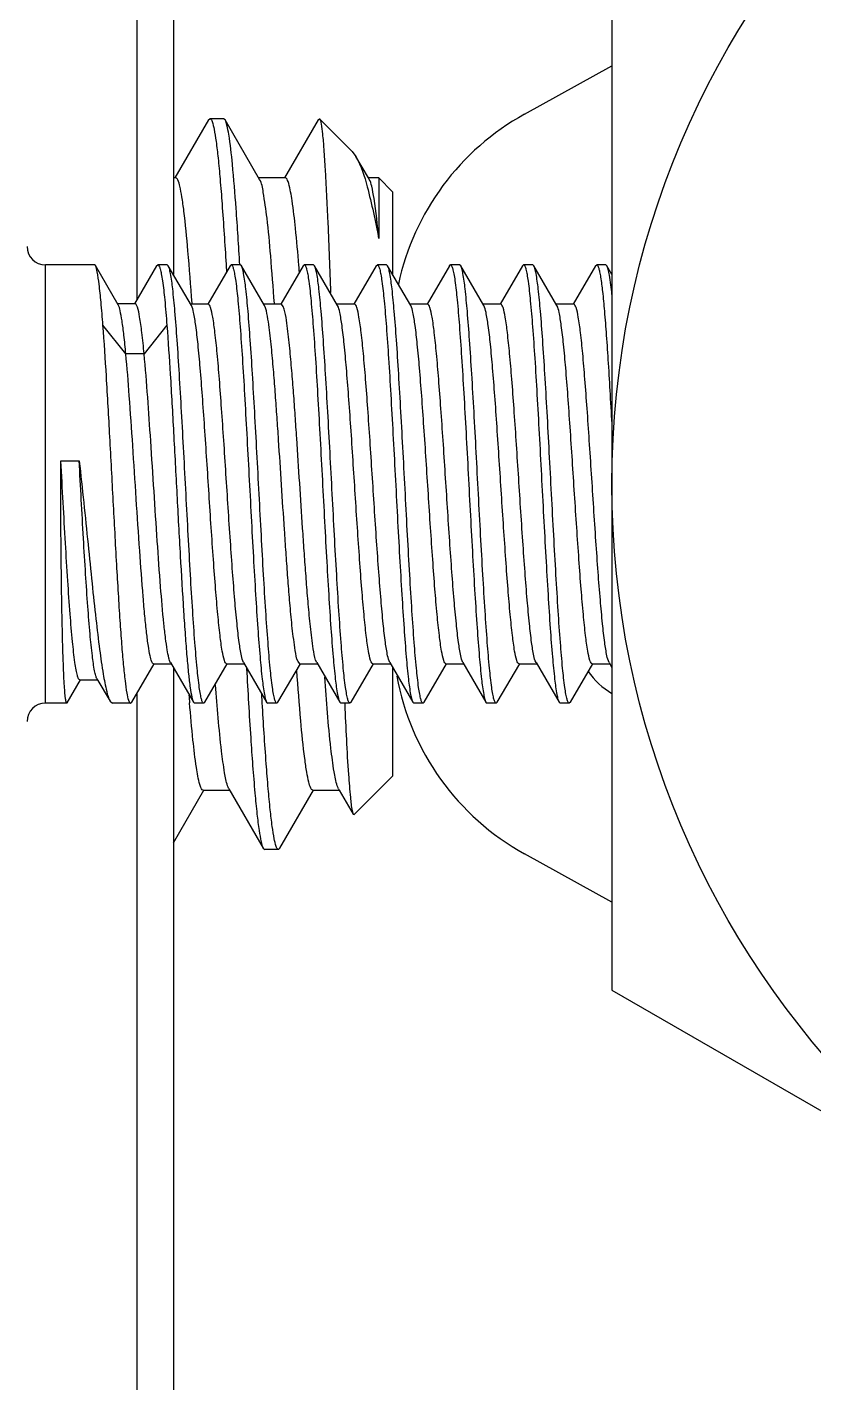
# Model space of a CAD drawing. Extents: x -1396510 to 1250330, y -1892470 to 1623980.
# Drawn here: x -1167345.7 to -1167294.5, y -54406.9 to -54318.6 of the extents above; entities that cross this region are included whole.
import ezdxf

# ---------------------------------------------------------------- set-up
doc = ezdxf.new("R2010")
doc.units = 0
doc.header["$LTSCALE"] = 1000
doc.header["$MEASUREMENT"] = 0

msp = doc.modelspace()

# ---------------------------------------------------------------- linework, layer by layer
at = {"linetype": 'Continuous'}
for p, q in [((-1167336.181, -54267.468), (-1167336.181, -54334.73)), ((-1167338.561, -54291.267), (-1167338.561, -54336.385)), ((-1167307.622, -54315.407), (-1167307.622, -54381.36)), ((-1167313.319, -54324.294), (-1167307.622, -54321.136)), ((-1167333.895, -54324.666), (-1167336.083, -54328.44)), ((-1167333.895, -54324.666), (-1167333.801, -54324.585)), ((-1167332.907, -54324.585), (-1167333.801, -54324.585)), ((-1167332.907, -54324.585), (-1167333.801, -54324.585)), ((-1167333.801, -54324.585), (-1167333.788, -54324.586)), ((-1167332.814, -54324.665), (-1167332.907, -54324.585)), ((-1167330.561, -54328.536), (-1167332.814, -54324.665)), ((-1167326.755, -54324.666), (-1167328.943, -54328.44)), ((-1167326.755, -54324.666), (-1167326.662, -54324.585)), ((-1167324.535, -54326.711), (-1167326.661, -54324.585)), ((-1167326.661, -54324.585), (-1167326.648, -54324.602)), ((-1167324.536, -54326.711), (-1167324.289, -54327.047)), ((-1167323.477, -54328.44), (-1167324.289, -54327.047)), ((-1167336.027, -54328.44), (-1167336.181, -54328.44)), ((-1167328.888, -54328.44), (-1167330.617, -54328.44)), ((-1167322.806, -54328.44), (-1167323.477, -54328.44)), ((-1167323.422, -54328.536), (-1167323.477, -54328.44)), ((-1167321.902, -54329.344), (-1167322.806, -54328.44)), ((-1167322.806, -54328.44), (-1167322.806, -54332.384)), ((-1167321.902, -54329.344), (-1167321.902, -54334.73)), ((-1167341.319, -54334.104), (-1167344.51, -54334.104)), ((-1167341.319, -54334.104), (-1167344.51, -54334.104)), ((-1167344.51, -54362.663), (-1167344.51, -54334.104)), ((-1167341.258, -54334.156), (-1167341.319, -54334.104)), ((-1167339.771, -54336.712), (-1167341.258, -54334.156)), ((-1167337.276, -54334.174), (-1167338.708, -54336.639)), ((-1167337.276, -54334.174), (-1167337.196, -54334.104)), ((-1167336.58, -54334.104), (-1167337.196, -54334.104)), ((-1167336.58, -54334.104), (-1167337.196, -54334.104)), ((-1167336.51, -54334.164), (-1167336.58, -54334.104)), ((-1167335.006, -54336.747), (-1167336.51, -54334.164)), ((-1167332.485, -54334.164), (-1167333.942, -54336.674)), ((-1167332.75, -54334.069), (-1167332.744, -54334.172)), ((-1167332.744, -54334.172), (-1167332.722, -54334.543)), ((-1167332.485, -54334.164), (-1167332.416, -54334.104)), ((-1167331.82, -54334.104), (-1167332.416, -54334.104)), ((-1167331.82, -54334.104), (-1167332.416, -54334.104)), ((-1167331.751, -54334.164), (-1167331.82, -54334.104)), ((-1167330.246, -54336.747), (-1167331.751, -54334.164)), ((-1167327.726, -54334.164), (-1167329.182, -54336.674)), ((-1167327.726, -54334.164), (-1167327.656, -54334.104)), ((-1167327.06, -54334.104), (-1167327.656, -54334.104)), ((-1167327.06, -54334.104), (-1167327.656, -54334.104)), ((-1167326.991, -54334.164), (-1167327.06, -54334.104)), ((-1167325.486, -54336.747), (-1167326.991, -54334.164)), ((-1167322.966, -54334.164), (-1167324.423, -54336.674)), ((-1167322.966, -54334.164), (-1167322.896, -54334.104)), ((-1167322.3, -54334.104), (-1167322.896, -54334.104)), ((-1167322.3, -54334.104), (-1167322.896, -54334.104)), ((-1167322.231, -54334.164), (-1167322.3, -54334.104)), ((-1167320.726, -54336.747), (-1167322.231, -54334.164)), ((-1167318.206, -54334.164), (-1167319.663, -54336.674)), ((-1167318.206, -54334.164), (-1167318.149, -54334.106)), ((-1167318.149, -54334.106), (-1167318.137, -54334.104)), ((-1167317.541, -54334.104), (-1167318.137, -54334.104)), ((-1167317.541, -54334.104), (-1167318.137, -54334.104)), ((-1167317.471, -54334.164), (-1167317.541, -54334.104)), ((-1167315.967, -54336.747), (-1167317.471, -54334.164)), ((-1167313.446, -54334.164), (-1167314.903, -54336.674)), ((-1167313.446, -54334.164), (-1167313.377, -54334.104)), ((-1167312.781, -54334.104), (-1167313.377, -54334.104)), ((-1167312.781, -54334.104), (-1167313.377, -54334.104)), ((-1167312.712, -54334.164), (-1167312.781, -54334.104)), ((-1167311.207, -54336.747), (-1167312.712, -54334.164)), ((-1167308.687, -54334.164), (-1167310.143, -54336.674)), ((-1167308.687, -54334.164), (-1167308.617, -54334.104)), ((-1167308.021, -54334.104), (-1167308.617, -54334.104)), ((-1167308.021, -54334.104), (-1167308.617, -54334.104)), ((-1167307.952, -54334.164), (-1167308.021, -54334.104)), ((-1167307.622, -54334.73), (-1167307.952, -54334.164)), ((-1167338.666, -54336.639), (-1167339.813, -54336.639)), ((-1167333.9, -54336.674), (-1167335.048, -54336.674)), ((-1167334.954, -54336.692), (-1167334.96, -54336.612)), ((-1167329.14, -54336.674), (-1167330.288, -54336.674)), ((-1167324.38, -54336.674), (-1167325.528, -54336.674)), ((-1167319.621, -54336.674), (-1167320.769, -54336.674)), ((-1167314.861, -54336.674), (-1167316.009, -54336.674)), ((-1167310.101, -54336.674), (-1167311.249, -54336.674)), ((-1167339.273, -54339.9), (-1167340.763, -54338.038)), ((-1167336.6, -54338.038), (-1167338.084, -54339.9)), ((-1167338.084, -54339.9), (-1167339.273, -54339.9)), ((-1167343.5, -54346.871), (-1167342.31, -54346.871)), ((-1167338.89, -54362.603), (-1167337.428, -54360.092)), ((-1167337.47, -54360.092), (-1167336.322, -54360.092)), ((-1167336.364, -54360.019), (-1167334.865, -54362.603)), ((-1167334.131, -54362.603), (-1167332.668, -54360.092)), ((-1167332.71, -54360.092), (-1167331.562, -54360.092)), ((-1167331.605, -54360.019), (-1167330.105, -54362.603)), ((-1167329.371, -54362.603), (-1167327.908, -54360.092)), ((-1167327.95, -54360.092), (-1167326.803, -54360.092)), ((-1167326.845, -54360.019), (-1167325.346, -54362.603)), ((-1167324.611, -54362.603), (-1167323.148, -54360.092)), ((-1167323.19, -54360.092), (-1167322.043, -54360.092)), ((-1167322.085, -54360.019), (-1167320.586, -54362.603)), ((-1167319.851, -54362.603), (-1167318.389, -54360.092)), ((-1167318.431, -54360.092), (-1167317.283, -54360.092)), ((-1167317.325, -54360.019), (-1167315.826, -54362.603)), ((-1167315.092, -54362.603), (-1167313.629, -54360.092)), ((-1167313.671, -54360.092), (-1167312.523, -54360.092)), ((-1167312.566, -54360.019), (-1167311.067, -54362.603)), ((-1167310.332, -54362.603), (-1167308.869, -54360.092)), ((-1167308.911, -54360.092), (-1167307.764, -54360.092)), ((-1167307.806, -54360.019), (-1167307.622, -54360.335)), ((-1167341.154, -54361.069), (-1167340.301, -54362.532)), ((-1167336.181, -54360.335), (-1167336.181, -54429.299)), ((-1167321.902, -54360.335), (-1167321.902, -54367.422)), ((-1167343.102, -54362.644), (-1167342.226, -54361.136)), ((-1167342.266, -54361.136), (-1167341.115, -54361.136)), ((-1167343.123, -54362.663), (-1167344.51, -54362.663)), ((-1167343.123, -54362.663), (-1167344.51, -54362.663)), ((-1167343.102, -54362.644), (-1167343.123, -54362.663)), ((-1167340.301, -54362.532), (-1167340.15, -54362.663)), ((-1167338.959, -54362.663), (-1167340.15, -54362.663)), ((-1167338.959, -54362.663), (-1167340.15, -54362.663)), ((-1167338.89, -54362.603), (-1167338.959, -54362.663)), ((-1167338.561, -54362.037), (-1167338.561, -54431.679)), ((-1167334.865, -54362.603), (-1167334.796, -54362.663)), ((-1167334.2, -54362.663), (-1167334.796, -54362.663)), ((-1167334.2, -54362.663), (-1167334.796, -54362.663)), ((-1167334.131, -54362.603), (-1167334.2, -54362.663)), ((-1167330.394, -54362.621), (-1167330.425, -54362.082)), ((-1167330.392, -54362.646), (-1167330.394, -54362.621)), ((-1167330.105, -54362.603), (-1167330.036, -54362.663)), ((-1167329.44, -54362.663), (-1167330.036, -54362.663)), ((-1167329.44, -54362.663), (-1167330.036, -54362.663)), ((-1167329.371, -54362.603), (-1167329.44, -54362.663)), ((-1167325.346, -54362.603), (-1167325.276, -54362.663)), ((-1167324.68, -54362.663), (-1167325.276, -54362.663)), ((-1167324.68, -54362.663), (-1167325.276, -54362.663)), ((-1167325.024, -54362.71), (-1167325.022, -54362.737)), ((-1167324.611, -54362.603), (-1167324.68, -54362.663)), ((-1167320.586, -54362.603), (-1167320.517, -54362.663)), ((-1167319.92, -54362.663), (-1167320.517, -54362.663)), ((-1167319.92, -54362.663), (-1167320.517, -54362.663)), ((-1167319.851, -54362.603), (-1167319.92, -54362.663)), ((-1167315.826, -54362.603), (-1167315.757, -54362.663)), ((-1167315.161, -54362.663), (-1167315.757, -54362.663)), ((-1167315.161, -54362.663), (-1167315.757, -54362.663)), ((-1167315.092, -54362.603), (-1167315.161, -54362.663)), ((-1167311.067, -54362.603), (-1167310.997, -54362.663)), ((-1167310.401, -54362.663), (-1167310.997, -54362.663)), ((-1167310.401, -54362.663), (-1167310.997, -54362.663)), ((-1167310.332, -54362.603), (-1167310.401, -54362.663)), ((-1167321.902, -54367.422), (-1167324.398, -54369.919)), ((-1167336.181, -54371.753), (-1167334.187, -54368.327)), ((-1167334.242, -54368.327), (-1167332.513, -54368.327)), ((-1167332.569, -54368.23), (-1167330.325, -54372.101)), ((-1167329.244, -54372.102), (-1167327.047, -54368.327)), ((-1167327.103, -54368.327), (-1167325.374, -54368.327)), ((-1167325.43, -54368.23), (-1167325.374, -54368.327)), ((-1167325.374, -54368.327), (-1167324.464, -54369.895)), ((-1167324.464, -54369.895), (-1167324.398, -54369.919)), ((-1167330.325, -54372.101), (-1167330.232, -54372.182)), ((-1167329.337, -54372.182), (-1167330.232, -54372.182)), ((-1167329.337, -54372.182), (-1167330.232, -54372.182)), ((-1167329.337, -54372.182), (-1167329.35, -54372.18)), ((-1167329.244, -54372.102), (-1167329.337, -54372.182)), ((-1167307.622, -54375.631), (-1167313.319, -54372.473)), ((-1167307.622, -54381.36), (-1167250.506, -54414.336))]:
    msp.add_line(p, q, dxfattribs=at)
msp.add_circle((-1167250.506, -54348.383), 57.117, dxfattribs=at)
for centre, radius, start, end in [((-1167305.243, -54338.864), 16.659, 119.00002, 167.8939), ((-1167344.51, -54332.914), 1.19, 180, 270), ((-1167337.196, -54334.15), 0.0461, 84.18535, 89.99475), ((-1167332.416, -54334.145), 0.0407, 79.00433, 89.96022), ((-1167507.785, -54348.771), 180.373, 4.51271, 4.65074), ((-1167327.656, -54334.145), 0.0407, 78.91124, 89.95935), ((-1167322.896, -54334.145), 0.0407, 78.99141, 89.96022), ((-1167313.377, -54334.145), 0.0407, 78.98919, 89.96022), ((-1167308.617, -54334.145), 0.0407, 78.97404, 89.96022), ((-1167305.243, -54357.903), 16.659, 190.34519, 240.99998), ((-1167305.243, -54357.903), 4.76, 214.32666, 239.88989), ((-1167344.51, -54363.852), 1.19, 90, 180), ((-1167338.959, -54362.622), 0.0406, 259.64, 269.96678), ((-1167154.703, -54347.945), 181.017, 184.49846, 184.65783)]:
    msp.add_arc(centre, radius, start, end, dxfattribs=at)
for points, knots in [([(-1167333.788, -54324.586), (-1167333.715, -54324.604), (-1167333.617, -54324.888), (-1167333.502, -54325.346), (-1167333.38, -54326.164), (-1167333.255, -54327.238), (-1167333.128, -54328.599), (-1167332.946, -54330.903), (-1167332.828, -54332.757), (-1167332.75, -54334.069)], [0, 0, 0, 0, 0.023735, 0.077097, 0.161261, 0.275517, 0.41849, 0.588403, 1, 1, 1, 1]), ([(-1167331.854, -54334.096), (-1167331.927, -54332.872), (-1167332.064, -54330.687), (-1167332.296, -54327.857), (-1167332.486, -54326.042), (-1167332.668, -54325.086), (-1167332.754, -54324.769), (-1167332.814, -54324.665)], [0, 0, 0, 0, 0.387493, 0.691197, 0.897942, 0.962227, 1, 1, 1, 1]), ([(-1167326.648, -54324.602), (-1167326.591, -54324.695), (-1167326.545, -54325.035), (-1167326.452, -54325.682), (-1167326.376, -54326.677), (-1167326.246, -54328.615), (-1167326.1, -54331.733), (-1167325.996, -54334.41), (-1167325.941, -54335.916)], [0, 0, 0, 0, 0.028803, 0.087347, 0.175234, 0.291375, 0.601546, 1, 1, 1, 1]), ([(-1167324.289, -54327.047), (-1167323.936, -54327.652), (-1167323.415, -54329.458), (-1167323.023, -54331.255), (-1167322.806, -54332.384)], [0, 0, 0, 0, 0.378609, 1, 1, 1, 1]), ([(-1167334.96, -54336.612), (-1167335.04, -54335.471), (-1167335.191, -54333.467), (-1167335.418, -54331.142), (-1167335.604, -54329.754), (-1167335.739, -54329.056), (-1167335.838, -54328.671), (-1167335.963, -54328.44), (-1167336.027, -54328.44)], [0, 0, 0, 0, 0.413981, 0.72778, 0.84167, 0.924911, 0.976907, 1, 1, 1, 1]), ([(-1167329.604, -54336.623), (-1167329.677, -54335.587), (-1167329.821, -54333.736), (-1167330.032, -54331.309), (-1167330.277, -54329.665), (-1167330.414, -54328.789), (-1167330.561, -54328.536)], [0, 0, 0, 0, 0.381891, 0.683609, 0.892235, 1, 1, 1, 1]), ([(-1167328.006, -54334.146), (-1167328.072, -54333.337), (-1167328.198, -54331.921), (-1167328.396, -54330.157), (-1167328.59, -54329.062), (-1167328.733, -54328.586), (-1167328.839, -54328.44), (-1167328.888, -54328.44)], [0, 0, 0, 0, 0.418103, 0.729509, 0.923457, 0.975156, 1, 1, 1, 1]), ([(-1167322.806, -54332.384), (-1167322.889, -54331.515), (-1167323, -54330.369), (-1167323.235, -54329.095), (-1167323.343, -54328.671), (-1167323.422, -54328.536)], [0, 0, 0, 0, 0.670781, 0.879418, 1, 1, 1, 1]), ([(-1167340.763, -54338.038), (-1167340.802, -54337.535), (-1167340.877, -54336.644), (-1167340.99, -54335.48), (-1167341.113, -54334.695), (-1167341.187, -54334.279), (-1167341.258, -54334.156)], [0, 0, 0, 0, 0.385426, 0.68535, 0.89169, 1, 1, 1, 1]), ([(-1167337.191, -54334.104), (-1167337.157, -54334.108), (-1167337.087, -54334.212), (-1167337.027, -54334.407), (-1167336.952, -54334.735), (-1167336.847, -54335.399), (-1167336.723, -54336.516), (-1167336.642, -54337.483), (-1167336.6, -54338.038)], [0, 0, 0, 0, 0.025999, 0.078741, 0.161216, 0.273457, 0.583864, 1, 1, 1, 1]), ([(-1167334.2, -54362.663), (-1167334.232, -54362.663), (-1167334.301, -54362.559), (-1167334.355, -54362.37), (-1167334.429, -54362.041), (-1167334.53, -54361.374), (-1167334.653, -54360.246), (-1167334.791, -54358.585), (-1167334.931, -54356.553), (-1167335.072, -54354.225), (-1167335.214, -54351.686), (-1167335.356, -54349.027), (-1167335.497, -54346.345), (-1167335.639, -54343.737), (-1167335.78, -54341.297), (-1167335.921, -54339.114), (-1167336.06, -54337.265), (-1167336.198, -54335.821), (-1167336.315, -54334.891), (-1167336.423, -54334.391), (-1167336.477, -54334.222), (-1167336.51, -54334.164)], [0, 0, 0, 0, 0.003387, 0.010607, 0.022097, 0.03785, 0.081663, 0.140586, 0.212528, 0.294904, 0.384744, 0.478809, 0.573698, 0.665979, 0.75232, 0.82961, 0.895063, 0.946337, 0.981646, 0.992956, 1, 1, 1, 1]), ([(-1167332.408, -54334.105), (-1167332.373, -54334.112), (-1167332.311, -54334.223), (-1167332.252, -54334.423), (-1167332.181, -54334.763), (-1167332.079, -54335.442), (-1167331.957, -54336.583), (-1167331.819, -54338.255), (-1167331.679, -54340.293), (-1167331.539, -54342.621), (-1167331.398, -54345.157), (-1167331.256, -54347.809), (-1167331.115, -54350.481), (-1167330.974, -54353.078), (-1167330.833, -54355.506), (-1167330.693, -54357.678), (-1167330.555, -54359.516), (-1167330.416, -54360.953), (-1167330.3, -54361.878), (-1167330.192, -54362.376), (-1167330.139, -54362.544), (-1167330.105, -54362.603)], [0, 0, 0, 0, 0.003711, 0.011336, 0.02321, 0.039312, 0.083698, 0.143015, 0.215173, 0.297594, 0.387327, 0.481159, 0.575721, 0.667617, 0.753551, 0.830448, 0.895556, 0.946563, 0.981704, 0.992971, 1, 1, 1, 1]), ([(-1167329.44, -54362.663), (-1167329.472, -54362.663), (-1167329.542, -54362.559), (-1167329.596, -54362.37), (-1167329.669, -54362.041), (-1167329.77, -54361.374), (-1167329.894, -54360.246), (-1167330.031, -54358.585), (-1167330.172, -54356.552), (-1167330.313, -54354.225), (-1167330.454, -54351.686), (-1167330.596, -54349.027), (-1167330.738, -54346.345), (-1167330.879, -54343.737), (-1167331.021, -54341.297), (-1167331.162, -54339.114), (-1167331.3, -54337.265), (-1167331.439, -54335.821), (-1167331.556, -54334.891), (-1167331.664, -54334.391), (-1167331.717, -54334.222), (-1167331.751, -54334.164)], [0, 0, 0, 0, 0.003387, 0.010607, 0.022098, 0.037852, 0.081667, 0.140591, 0.212534, 0.294912, 0.384753, 0.478813, 0.573698, 0.665977, 0.752319, 0.829607, 0.895058, 0.946334, 0.981646, 0.992956, 1, 1, 1, 1]), ([(-1167327.648, -54334.105), (-1167327.614, -54334.112), (-1167327.551, -54334.223), (-1167327.492, -54334.424), (-1167327.421, -54334.763), (-1167327.319, -54335.443), (-1167327.197, -54336.584), (-1167327.059, -54338.256), (-1167326.92, -54340.294), (-1167326.779, -54342.622), (-1167326.638, -54345.158), (-1167326.497, -54347.809), (-1167326.355, -54350.482), (-1167326.214, -54353.079), (-1167326.073, -54355.507), (-1167325.933, -54357.678), (-1167325.795, -54359.516), (-1167325.657, -54360.953), (-1167325.54, -54361.878), (-1167325.432, -54362.376), (-1167325.379, -54362.544), (-1167325.346, -54362.603)], [0, 0, 0, 0, 0.003714, 0.011343, 0.023221, 0.039327, 0.08372, 0.14304, 0.215198, 0.297619, 0.387351, 0.481178, 0.575732, 0.667622, 0.753555, 0.83045, 0.895556, 0.946562, 0.981703, 0.992971, 1, 1, 1, 1]), ([(-1167324.68, -54362.663), (-1167324.713, -54362.663), (-1167324.782, -54362.559), (-1167324.836, -54362.37), (-1167324.909, -54362.041), (-1167325.011, -54361.374), (-1167325.134, -54360.246), (-1167325.272, -54358.585), (-1167325.412, -54356.553), (-1167325.553, -54354.225), (-1167325.694, -54351.686), (-1167325.836, -54349.027), (-1167325.978, -54346.345), (-1167326.12, -54343.737), (-1167326.261, -54341.297), (-1167326.402, -54339.114), (-1167326.54, -54337.265), (-1167326.679, -54335.821), (-1167326.796, -54334.891), (-1167326.904, -54334.391), (-1167326.957, -54334.222), (-1167326.991, -54334.164)], [0, 0, 0, 0, 0.003387, 0.010607, 0.022097, 0.03785, 0.081663, 0.140586, 0.212527, 0.294902, 0.384742, 0.478807, 0.573696, 0.665977, 0.752319, 0.82961, 0.895063, 0.946337, 0.981646, 0.992956, 1, 1, 1, 1]), ([(-1167322.889, -54334.105), (-1167322.854, -54334.112), (-1167322.792, -54334.223), (-1167322.732, -54334.423), (-1167322.662, -54334.763), (-1167322.559, -54335.443), (-1167322.437, -54336.583), (-1167322.299, -54338.255), (-1167322.16, -54340.293), (-1167322.019, -54342.622), (-1167321.878, -54345.157), (-1167321.737, -54347.809), (-1167321.595, -54350.482), (-1167321.454, -54353.078), (-1167321.313, -54355.507), (-1167321.173, -54357.678), (-1167321.035, -54359.516), (-1167320.897, -54360.953), (-1167320.78, -54361.878), (-1167320.673, -54362.376), (-1167320.62, -54362.544), (-1167320.586, -54362.603)], [0, 0, 0, 0, 0.003711, 0.011337, 0.023212, 0.039314, 0.0837, 0.143018, 0.215176, 0.297599, 0.387332, 0.481164, 0.575726, 0.667621, 0.753554, 0.830449, 0.895556, 0.946563, 0.981704, 0.992971, 1, 1, 1, 1]), ([(-1167319.92, -54362.663), (-1167319.953, -54362.663), (-1167320.022, -54362.559), (-1167320.076, -54362.37), (-1167320.15, -54362.041), (-1167320.251, -54361.374), (-1167320.374, -54360.246), (-1167320.512, -54358.585), (-1167320.652, -54356.552), (-1167320.793, -54354.225), (-1167320.935, -54351.686), (-1167321.076, -54349.027), (-1167321.218, -54346.345), (-1167321.36, -54343.737), (-1167321.501, -54341.297), (-1167321.642, -54339.114), (-1167321.781, -54337.265), (-1167321.919, -54335.821), (-1167322.036, -54334.891), (-1167322.144, -54334.391), (-1167322.197, -54334.222), (-1167322.231, -54334.164)], [0, 0, 0, 0, 0.003387, 0.010607, 0.022098, 0.037852, 0.081667, 0.140591, 0.212534, 0.294913, 0.384753, 0.478814, 0.573699, 0.665978, 0.752319, 0.829607, 0.895058, 0.946334, 0.981646, 0.992956, 1, 1, 1, 1]), ([(-1167318.137, -54334.104), (-1167318.104, -54334.104), (-1167318.035, -54334.208), (-1167317.981, -54334.396), (-1167317.908, -54334.725), (-1167317.806, -54335.392), (-1167317.683, -54336.52), (-1167317.545, -54338.181), (-1167317.405, -54340.213), (-1167317.264, -54342.54), (-1167317.123, -54345.079), (-1167316.981, -54347.737), (-1167316.839, -54350.419), (-1167316.697, -54353.027), (-1167316.556, -54355.467), (-1167316.415, -54357.65), (-1167316.277, -54359.499), (-1167316.138, -54360.944), (-1167316.021, -54361.874), (-1167315.913, -54362.374), (-1167315.86, -54362.544), (-1167315.826, -54362.603)], [0, 0, 0, 0, 0.003386, 0.010605, 0.022094, 0.037845, 0.081651, 0.140562, 0.21249, 0.294853, 0.384679, 0.47873, 0.573605, 0.66588, 0.752224, 0.829521, 0.894986, 0.946281, 0.981617, 0.992941, 1, 1, 1, 1]), ([(-1167315.161, -54362.663), (-1167315.193, -54362.663), (-1167315.262, -54362.559), (-1167315.317, -54362.37), (-1167315.39, -54362.041), (-1167315.491, -54361.374), (-1167315.614, -54360.246), (-1167315.752, -54358.585), (-1167315.892, -54356.553), (-1167316.033, -54354.225), (-1167316.175, -54351.686), (-1167316.317, -54349.027), (-1167316.459, -54346.345), (-1167316.6, -54343.737), (-1167316.741, -54341.297), (-1167316.882, -54339.114), (-1167317.021, -54337.265), (-1167317.159, -54335.821), (-1167317.276, -54334.891), (-1167317.384, -54334.391), (-1167317.438, -54334.222), (-1167317.471, -54334.164)], [0, 0, 0, 0, 0.003387, 0.010607, 0.022097, 0.03785, 0.081663, 0.140586, 0.212527, 0.294902, 0.384741, 0.478806, 0.573695, 0.665976, 0.752319, 0.82961, 0.895063, 0.946337, 0.981646, 0.992956, 1, 1, 1, 1]), ([(-1167313.369, -54334.105), (-1167313.334, -54334.112), (-1167313.272, -54334.223), (-1167313.213, -54334.423), (-1167313.142, -54334.763), (-1167313.04, -54335.443), (-1167312.918, -54336.583), (-1167312.78, -54338.255), (-1167312.64, -54340.293), (-1167312.5, -54342.622), (-1167312.359, -54345.157), (-1167312.217, -54347.809), (-1167312.076, -54350.482), (-1167311.935, -54353.079), (-1167311.794, -54355.507), (-1167311.654, -54357.678), (-1167311.516, -54359.516), (-1167311.377, -54360.953), (-1167311.261, -54361.878), (-1167311.153, -54362.376), (-1167311.1, -54362.544), (-1167311.067, -54362.603)], [0, 0, 0, 0, 0.003711, 0.011337, 0.023212, 0.039315, 0.083701, 0.143019, 0.215177, 0.2976, 0.387333, 0.481165, 0.575727, 0.667621, 0.753554, 0.830449, 0.895556, 0.946563, 0.981704, 0.992971, 1, 1, 1, 1]), ([(-1167310.401, -54362.663), (-1167310.433, -54362.663), (-1167310.503, -54362.559), (-1167310.557, -54362.37), (-1167310.63, -54362.041), (-1167310.732, -54361.374), (-1167310.855, -54360.246), (-1167310.992, -54358.585), (-1167311.133, -54356.552), (-1167311.274, -54354.225), (-1167311.415, -54351.686), (-1167311.557, -54349.027), (-1167311.699, -54346.345), (-1167311.841, -54343.737), (-1167311.982, -54341.297), (-1167312.123, -54339.114), (-1167312.261, -54337.265), (-1167312.4, -54335.821), (-1167312.517, -54334.891), (-1167312.625, -54334.391), (-1167312.678, -54334.222), (-1167312.712, -54334.164)], [0, 0, 0, 0, 0.003387, 0.010607, 0.022098, 0.037852, 0.081667, 0.140591, 0.212535, 0.294914, 0.384755, 0.478815, 0.573701, 0.66598, 0.752321, 0.829608, 0.895059, 0.946335, 0.981646, 0.992956, 1, 1, 1, 1]), ([(-1167308.61, -54334.105), (-1167308.582, -54334.11), (-1167308.527, -54334.19), (-1167308.476, -54334.343), (-1167308.415, -54334.594), (-1167308.327, -54335.101), (-1167308.222, -54335.954), (-1167308.104, -54337.217), (-1167307.984, -54338.775), (-1167307.863, -54340.588), (-1167307.741, -54342.607), (-1167307.662, -54344.017), (-1167307.622, -54344.747)], [0, 0, 0, 0, 0.007976, 0.023399, 0.047119, 0.079188, 0.167777, 0.287121, 0.434165, 0.605074, 0.795358, 1, 1, 1, 1]), ([(-1167307.622, -54336.037), (-1167307.667, -54335.616), (-1167307.728, -54335.062), (-1167307.852, -54334.441), (-1167307.912, -54334.233), (-1167307.952, -54334.164)], [0, 0, 0, 0, 0.664814, 0.874197, 1, 1, 1, 1]), ([(-1167339.273, -54339.9), (-1167339.311, -54339.497), (-1167339.384, -54338.779), (-1167339.5, -54337.834), (-1167339.62, -54337.175), (-1167339.706, -54336.824), (-1167339.771, -54336.712)], [0, 0, 0, 0, 0.374921, 0.67078, 0.880329, 1, 1, 1, 1]), ([(-1167338.084, -54339.9), (-1167338.127, -54339.437), (-1167338.21, -54338.628), (-1167338.342, -54337.615), (-1167338.469, -54336.994), (-1167338.566, -54336.717), (-1167338.636, -54336.639), (-1167338.666, -54336.639)], [0, 0, 0, 0, 0.416821, 0.727006, 0.920674, 0.973077, 1, 1, 1, 1]), ([(-1167332.71, -54360.092), (-1167332.74, -54360.092), (-1167332.808, -54360.015), (-1167332.905, -54359.743), (-1167333.029, -54359.133), (-1167333.159, -54358.139), (-1167333.298, -54356.789), (-1167333.437, -54355.142), (-1167333.577, -54353.253), (-1167333.718, -54351.19), (-1167333.905, -54348.307), (-1167334.088, -54345.446), (-1167334.281, -54342.709), (-1167334.42, -54340.911), (-1167334.56, -54339.382), (-1167334.692, -54338.169), (-1167334.832, -54337.331), (-1167334.926, -54336.883), (-1167335.006, -54336.747)], [0, 0, 0, 0, 0.003779, 0.011114, 0.038197, 0.081557, 0.139812, 0.210943, 0.29244, 0.38141, 0.474689, 0.66085, 0.747103, 0.824649, 0.89074, 0.943055, 0.979813, 1, 1, 1, 1]), ([(-1167331.605, -54360.019), (-1167331.684, -54359.882), (-1167331.778, -54359.434), (-1167331.918, -54358.596), (-1167332.05, -54357.382), (-1167332.19, -54355.853), (-1167332.329, -54354.055), (-1167332.522, -54351.318), (-1167332.705, -54348.457), (-1167332.892, -54345.575), (-1167333.033, -54343.512), (-1167333.173, -54341.623), (-1167333.312, -54339.977), (-1167333.451, -54338.627), (-1167333.581, -54337.633), (-1167333.705, -54337.023), (-1167333.801, -54336.751), (-1167333.87, -54336.674), (-1167333.9, -54336.674)], [0, 0, 0, 0, 0.020221, 0.057009, 0.109346, 0.175452, 0.253005, 0.33926, 0.525406, 0.618671, 0.707626, 0.789106, 0.860222, 0.918463, 0.961813, 0.988889, 0.996221, 1, 1, 1, 1]), ([(-1167327.95, -54360.092), (-1167328.119, -54359.92), (-1167328.228, -54359.402), (-1167328.317, -54358.693), (-1167328.423, -54357.961), (-1167328.516, -54356.987), (-1167328.626, -54355.766), (-1167328.741, -54354.301), (-1167328.845, -54352.835), (-1167328.979, -54350.88), (-1167329.137, -54348.436), (-1167329.295, -54345.991), (-1167329.427, -54344.036), (-1167329.532, -54342.57), (-1167329.646, -54341.105), (-1167329.753, -54339.884), (-1167329.85, -54338.91), (-1167329.94, -54338.179), (-1167330.047, -54337.457), (-1167330.137, -54336.965), (-1167330.246, -54336.747)], [0, 0, 0, 0, 0.030768, 0.062218, 0.093344, 0.124643, 0.187198, 0.249714, 0.31225, 0.374778, 0.499837, 0.624896, 0.687425, 0.749956, 0.812483, 0.875017, 0.906295, 0.937525, 0.968815, 1, 1, 1, 1]), ([(-1167326.845, -54360.019), (-1167326.954, -54359.801), (-1167327.043, -54359.309), (-1167327.151, -54358.587), (-1167327.24, -54357.856), (-1167327.337, -54356.882), (-1167327.445, -54355.662), (-1167327.558, -54354.196), (-1167327.663, -54352.73), (-1167327.796, -54350.775), (-1167327.954, -54348.331), (-1167328.112, -54345.886), (-1167328.245, -54343.931), (-1167328.35, -54342.465), (-1167328.465, -54341), (-1167328.575, -54339.78), (-1167328.667, -54338.806), (-1167328.773, -54338.074), (-1167328.862, -54337.364), (-1167328.972, -54336.847), (-1167329.14, -54336.674)], [0, 0, 0, 0, 0.031186, 0.062475, 0.093704, 0.124983, 0.187517, 0.250043, 0.312574, 0.375103, 0.500161, 0.62522, 0.687747, 0.750283, 0.812799, 0.875353, 0.906651, 0.937778, 0.969229, 1, 1, 1, 1]), ([(-1167323.19, -54360.092), (-1167323.22, -54360.092), (-1167323.289, -54360.015), (-1167323.385, -54359.743), (-1167323.51, -54359.133), (-1167323.64, -54358.139), (-1167323.779, -54356.789), (-1167323.917, -54355.142), (-1167324.058, -54353.253), (-1167324.198, -54351.19), (-1167324.386, -54348.307), (-1167324.569, -54345.446), (-1167324.761, -54342.709), (-1167324.901, -54340.911), (-1167325.041, -54339.382), (-1167325.173, -54338.169), (-1167325.313, -54337.331), (-1167325.406, -54336.883), (-1167325.486, -54336.747)], [0, 0, 0, 0, 0.003779, 0.011113, 0.038196, 0.081556, 0.139811, 0.210942, 0.292439, 0.38141, 0.474689, 0.66085, 0.747103, 0.824649, 0.89074, 0.943055, 0.979813, 1, 1, 1, 1]), ([(-1167322.085, -54360.019), (-1167322.165, -54359.882), (-1167322.258, -54359.434), (-1167322.399, -54358.595), (-1167322.53, -54357.382), (-1167322.67, -54355.853), (-1167322.81, -54354.055), (-1167323.002, -54351.318), (-1167323.185, -54348.457), (-1167323.373, -54345.575), (-1167323.513, -54343.512), (-1167323.654, -54341.623), (-1167323.792, -54339.977), (-1167323.931, -54338.627), (-1167324.061, -54337.633), (-1167324.186, -54337.023), (-1167324.282, -54336.751), (-1167324.351, -54336.674), (-1167324.38, -54336.674)], [0, 0, 0, 0, 0.020221, 0.057009, 0.109346, 0.175452, 0.253005, 0.33926, 0.525406, 0.618671, 0.707625, 0.789106, 0.860221, 0.918463, 0.961812, 0.988889, 0.996221, 1, 1, 1, 1]), ([(-1167318.431, -54360.092), (-1167318.46, -54360.092), (-1167318.529, -54360.015), (-1167318.625, -54359.743), (-1167318.75, -54359.133), (-1167318.88, -54358.139), (-1167319.019, -54356.789), (-1167319.158, -54355.142), (-1167319.298, -54353.253), (-1167319.438, -54351.19), (-1167319.626, -54348.307), (-1167319.809, -54345.446), (-1167320.002, -54342.709), (-1167320.141, -54340.911), (-1167320.281, -54339.382), (-1167320.413, -54338.169), (-1167320.553, -54337.331), (-1167320.647, -54336.883), (-1167320.726, -54336.747)], [0, 0, 0, 0, 0.003779, 0.011113, 0.038196, 0.081555, 0.139809, 0.210939, 0.292435, 0.381405, 0.474683, 0.660843, 0.747096, 0.824643, 0.890735, 0.943051, 0.979811, 1, 1, 1, 1]), ([(-1167317.325, -54360.019), (-1167317.405, -54359.882), (-1167317.499, -54359.434), (-1167317.639, -54358.596), (-1167317.77, -54357.382), (-1167317.911, -54355.853), (-1167318.05, -54354.055), (-1167318.242, -54351.318), (-1167318.425, -54348.457), (-1167318.613, -54345.575), (-1167318.754, -54343.512), (-1167318.894, -54341.623), (-1167319.033, -54339.977), (-1167319.171, -54338.627), (-1167319.302, -54337.633), (-1167319.426, -54337.023), (-1167319.522, -54336.751), (-1167319.591, -54336.674), (-1167319.621, -54336.674)], [0, 0, 0, 0, 0.020221, 0.057008, 0.109345, 0.17545, 0.253003, 0.339257, 0.525401, 0.618666, 0.70762, 0.789101, 0.860217, 0.918459, 0.96181, 0.988888, 0.996221, 1, 1, 1, 1]), ([(-1167313.671, -54360.092), (-1167313.701, -54360.092), (-1167313.77, -54360.015), (-1167313.866, -54359.743), (-1167313.99, -54359.133), (-1167314.12, -54358.139), (-1167314.259, -54356.789), (-1167314.398, -54355.142), (-1167314.538, -54353.253), (-1167314.679, -54351.19), (-1167314.866, -54348.307), (-1167315.05, -54345.446), (-1167315.242, -54342.709), (-1167315.381, -54340.911), (-1167315.521, -54339.382), (-1167315.653, -54338.169), (-1167315.793, -54337.331), (-1167315.887, -54336.883), (-1167315.967, -54336.747)], [0, 0, 0, 0, 0.003779, 0.011114, 0.038196, 0.081556, 0.139811, 0.210942, 0.292439, 0.38141, 0.474688, 0.660849, 0.747103, 0.824649, 0.89074, 0.943055, 0.979813, 1, 1, 1, 1]), ([(-1167312.566, -54360.019), (-1167312.645, -54359.882), (-1167312.739, -54359.434), (-1167312.879, -54358.595), (-1167313.011, -54357.382), (-1167313.151, -54355.853), (-1167313.29, -54354.055), (-1167313.483, -54351.318), (-1167313.666, -54348.457), (-1167313.853, -54345.575), (-1167313.994, -54343.512), (-1167314.134, -54341.623), (-1167314.273, -54339.977), (-1167314.412, -54338.627), (-1167314.542, -54337.633), (-1167314.666, -54337.023), (-1167314.762, -54336.751), (-1167314.831, -54336.674), (-1167314.861, -54336.674)], [0, 0, 0, 0, 0.020221, 0.057009, 0.109346, 0.175452, 0.253005, 0.33926, 0.525406, 0.618671, 0.707625, 0.789106, 0.860221, 0.918463, 0.961812, 0.988889, 0.996222, 1, 1, 1, 1]), ([(-1167308.911, -54360.092), (-1167308.941, -54360.092), (-1167309.01, -54360.015), (-1167309.106, -54359.743), (-1167309.23, -54359.133), (-1167309.361, -54358.139), (-1167309.499, -54356.789), (-1167309.638, -54355.142), (-1167309.778, -54353.253), (-1167309.919, -54351.19), (-1167310.107, -54348.307), (-1167310.29, -54345.446), (-1167310.482, -54342.709), (-1167310.621, -54340.911), (-1167310.762, -54339.382), (-1167310.893, -54338.169), (-1167311.034, -54337.331), (-1167311.127, -54336.883), (-1167311.207, -54336.747)], [0, 0, 0, 0, 0.003779, 0.011114, 0.038197, 0.081556, 0.139811, 0.210942, 0.292439, 0.381409, 0.474688, 0.660849, 0.747103, 0.824649, 0.89074, 0.943055, 0.979813, 1, 1, 1, 1]), ([(-1167307.806, -54360.019), (-1167307.886, -54359.882), (-1167307.979, -54359.434), (-1167308.119, -54358.595), (-1167308.251, -54357.382), (-1167308.391, -54355.853), (-1167308.531, -54354.055), (-1167308.723, -54351.318), (-1167308.906, -54348.457), (-1167309.094, -54345.575), (-1167309.234, -54343.512), (-1167309.375, -54341.623), (-1167309.513, -54339.977), (-1167309.652, -54338.627), (-1167309.782, -54337.633), (-1167309.907, -54337.023), (-1167310.003, -54336.751), (-1167310.072, -54336.674), (-1167310.101, -54336.674)], [0, 0, 0, 0, 0.020221, 0.057009, 0.109346, 0.175452, 0.253005, 0.33926, 0.525406, 0.618671, 0.707625, 0.789106, 0.860221, 0.918463, 0.961812, 0.988888, 0.996222, 1, 1, 1, 1]), ([(-1167338.967, -54362.662), (-1167338.991, -54362.657), (-1167339.041, -54362.593), (-1167339.12, -54362.377), (-1167339.215, -54361.9), (-1167339.319, -54361.124), (-1167339.427, -54360.063), (-1167339.537, -54358.749), (-1167339.647, -54357.207), (-1167339.757, -54355.471), (-1167339.909, -54352.884), (-1167340.092, -54349.477), (-1167340.307, -54345.392), (-1167340.521, -54341.567), (-1167340.678, -54339.146), (-1167340.763, -54338.038)], [0, 0, 0, 0, 0.003023, 0.008655, 0.02883, 0.060884, 0.10423, 0.157961, 0.220923, 0.291749, 0.368894, 0.535298, 0.705669, 0.865188, 1, 1, 1, 1]), ([(-1167336.6, -54338.038), (-1167336.518, -54339.103), (-1167336.366, -54341.43), (-1167336.159, -54345.108), (-1167335.951, -54349.053), (-1167335.743, -54352.943), (-1167335.564, -54356.006), (-1167335.414, -54358.192), (-1167335.309, -54359.553), (-1167335.203, -54360.685), (-1167335.102, -54361.569), (-1167334.997, -54362.178), (-1167334.924, -54362.502), (-1167334.865, -54362.603)], [0, 0, 0, 0, 0.130118, 0.283774, 0.448524, 0.611007, 0.75805, 0.821983, 0.877746, 0.924216, 0.960473, 0.985838, 1, 1, 1, 1]), ([(-1167337.47, -54360.092), (-1167337.527, -54360.092), (-1167337.629, -54359.867), (-1167337.714, -54359.516), (-1167337.826, -54358.862), (-1167337.932, -54358.011), (-1167338.042, -54356.934), (-1167338.198, -54355.153), (-1167338.384, -54352.602), (-1167338.6, -54349.321), (-1167338.815, -54345.957), (-1167339.03, -54342.807), (-1167339.188, -54340.812), (-1167339.273, -54339.9)], [0, 0, 0, 0, 0.008447, 0.028211, 0.059849, 0.102845, 0.156318, 0.219121, 0.36706, 0.533759, 0.704628, 0.864703, 1, 1, 1, 1]), ([(-1167336.364, -54360.019), (-1167336.418, -54359.927), (-1167336.494, -54359.646), (-1167336.597, -54359.121), (-1167336.698, -54358.377), (-1167336.851, -54357.006), (-1167337.029, -54354.896), (-1167337.234, -54352.017), (-1167337.44, -54348.847), (-1167337.704, -54344.774), (-1167337.906, -54341.786), (-1167338.084, -54339.9)], [0, 0, 0, 0, 0.015824, 0.042527, 0.079816, 0.127025, 0.247356, 0.394063, 0.555499, 0.718817, 1, 1, 1, 1]), ([(-1167343.126, -54362.662), (-1167343.158, -54362.653), (-1167343.175, -54362.505), (-1167343.221, -54362.29), (-1167343.25, -54361.879), (-1167343.288, -54361.345), (-1167343.32, -54360.66), (-1167343.352, -54359.846), (-1167343.382, -54358.906), (-1167343.42, -54357.435), (-1167343.458, -54355.372), (-1167343.491, -54352.691), (-1167343.508, -54349.823), (-1167343.506, -54347.862), (-1167343.5, -54346.871)], [0, 0, 0, 0, 0.006277, 0.021923, 0.047061, 0.081471, 0.124793, 0.17657, 0.236243, 0.303168, 0.455809, 0.627887, 0.811933, 1, 1, 1, 1]), ([(-1167342.266, -54361.136), (-1167342.302, -54361.136), (-1167342.379, -54361.022), (-1167342.44, -54360.813), (-1167342.521, -54360.452), (-1167342.632, -54359.726), (-1167342.766, -54358.508), (-1167342.914, -54356.734), (-1167343.063, -54354.591), (-1167343.211, -54352.171), (-1167343.357, -54349.567), (-1167343.452, -54347.779), (-1167343.5, -54346.871)], [0, 0, 0, 0, 0.007534, 0.023454, 0.048663, 0.083048, 0.177833, 0.303692, 0.455223, 0.626216, 0.810017, 1, 1, 1, 1]), ([(-1167342.31, -54346.871), (-1167342.105, -54348.683), (-1167341.834, -54351.35), (-1167341.483, -54354.788), (-1167341.239, -54357.077), (-1167341.003, -54359.043), (-1167340.784, -54360.621), (-1167340.567, -54361.739), (-1167340.413, -54362.339), (-1167340.301, -54362.532)], [0, 0, 0, 0, 0.346094, 0.50857, 0.65594, 0.782806, 0.884568, 0.957661, 1, 1, 1, 1]), ([(-1167341.154, -54361.069), (-1167341.189, -54361.009), (-1167341.244, -54360.839), (-1167341.356, -54360.344), (-1167341.477, -54359.434), (-1167341.619, -54358.034), (-1167341.759, -54356.261), (-1167341.899, -54354.182), (-1167342.089, -54351.018), (-1167342.221, -54348.555), (-1167342.31, -54346.871)], [0, 0, 0, 0, 0.014497, 0.037247, 0.107063, 0.207049, 0.333333, 0.481179, 0.645288, 1, 1, 1, 1]), ([(-1167331.415, -54360.391), (-1167331.332, -54361.904), (-1167331.172, -54364.614), (-1167330.945, -54367.782), (-1167330.75, -54369.79), (-1167330.622, -54370.853), (-1167330.491, -54371.588), (-1167330.397, -54371.978), (-1167330.325, -54372.101)], [0, 0, 0, 0, 0.385911, 0.691592, 0.808742, 0.899832, 0.963715, 1, 1, 1, 1]), ([(-1167327.103, -54368.327), (-1167327.164, -54368.327), (-1167327.287, -54368.109), (-1167327.383, -54367.74), (-1167327.515, -54367.078), (-1167327.697, -54365.755), (-1167327.918, -54363.537), (-1167328.065, -54361.624), (-1167328.143, -54360.532)], [0, 0, 0, 0, 0.023282, 0.075204, 0.158212, 0.271837, 0.585296, 1, 1, 1, 1]), ([(-1167325.51, -54368.043), (-1167325.61, -54367.746), (-1167325.754, -54366.93), (-1167326.058, -54364.576), (-1167326.213, -54362.514), (-1167326.327, -54360.965)], [0, 0, 0, 0, 0.131654, 0.346807, 1, 1, 1, 1]), ([(-1167332.647, -54368.049), (-1167332.742, -54367.771), (-1167332.881, -54367.01), (-1167333.172, -54364.819), (-1167333.321, -54362.902), (-1167333.43, -54361.462)], [0, 0, 0, 0, 0.132644, 0.347693, 1, 1, 1, 1]), ([(-1167343.123, -54362.663), (-1167343.123, -54362.663), (-1167343.124, -54362.662), (-1167343.125, -54362.662), (-1167343.126, -54362.662)], [0, 0, 0, 0, 0.495092, 1, 1, 1, 1]), ([(-1167334.242, -54368.327), (-1167334.29, -54368.327), (-1167334.396, -54368.181), (-1167334.54, -54367.708), (-1167334.733, -54366.618), (-1167334.93, -54364.86), (-1167335.056, -54363.45), (-1167335.122, -54362.645)], [0, 0, 0, 0, 0.024869, 0.076568, 0.270487, 0.581865, 1, 1, 1, 1]), ([(-1167329.35, -54372.18), (-1167329.424, -54372.163), (-1167329.522, -54371.877), (-1167329.637, -54371.417), (-1167329.76, -54370.594), (-1167329.885, -54369.515), (-1167330.012, -54368.146), (-1167330.195, -54365.829), (-1167330.313, -54363.965), (-1167330.392, -54362.646)], [0, 0, 0, 0, 0.023672, 0.077003, 0.161165, 0.275446, 0.418458, 0.588412, 1, 1, 1, 1]), ([(-1167325.022, -54362.737), (-1167324.955, -54364.263), (-1167324.865, -54366.287), (-1167324.68, -54368.599), (-1167324.596, -54369.389), (-1167324.533, -54369.679)], [0, 0, 0, 0, 0.658368, 0.872259, 1, 1, 1, 1]), ([(-1167324.533, -54369.679), (-1167324.527, -54369.703), (-1167324.51, -54369.776), (-1167324.489, -54369.851), (-1167324.464, -54369.895)], [0, 0, 0, 0, 0.32729, 1, 1, 1, 1])]:
    msp.add_open_spline(points, degree=3, knots=knots, dxfattribs=at)
for points in [[(-1167332.569, -54368.23), (-1167332.602, -54368.173), (-1167332.626, -54368.111), (-1167332.647, -54368.049)], [(-1167325.43, -54368.23), (-1167325.464, -54368.171), (-1167325.488, -54368.107), (-1167325.51, -54368.043)]]:
    msp.add_open_spline(points, degree=3, dxfattribs=at)

doc.saveas('drawing.dxf')
